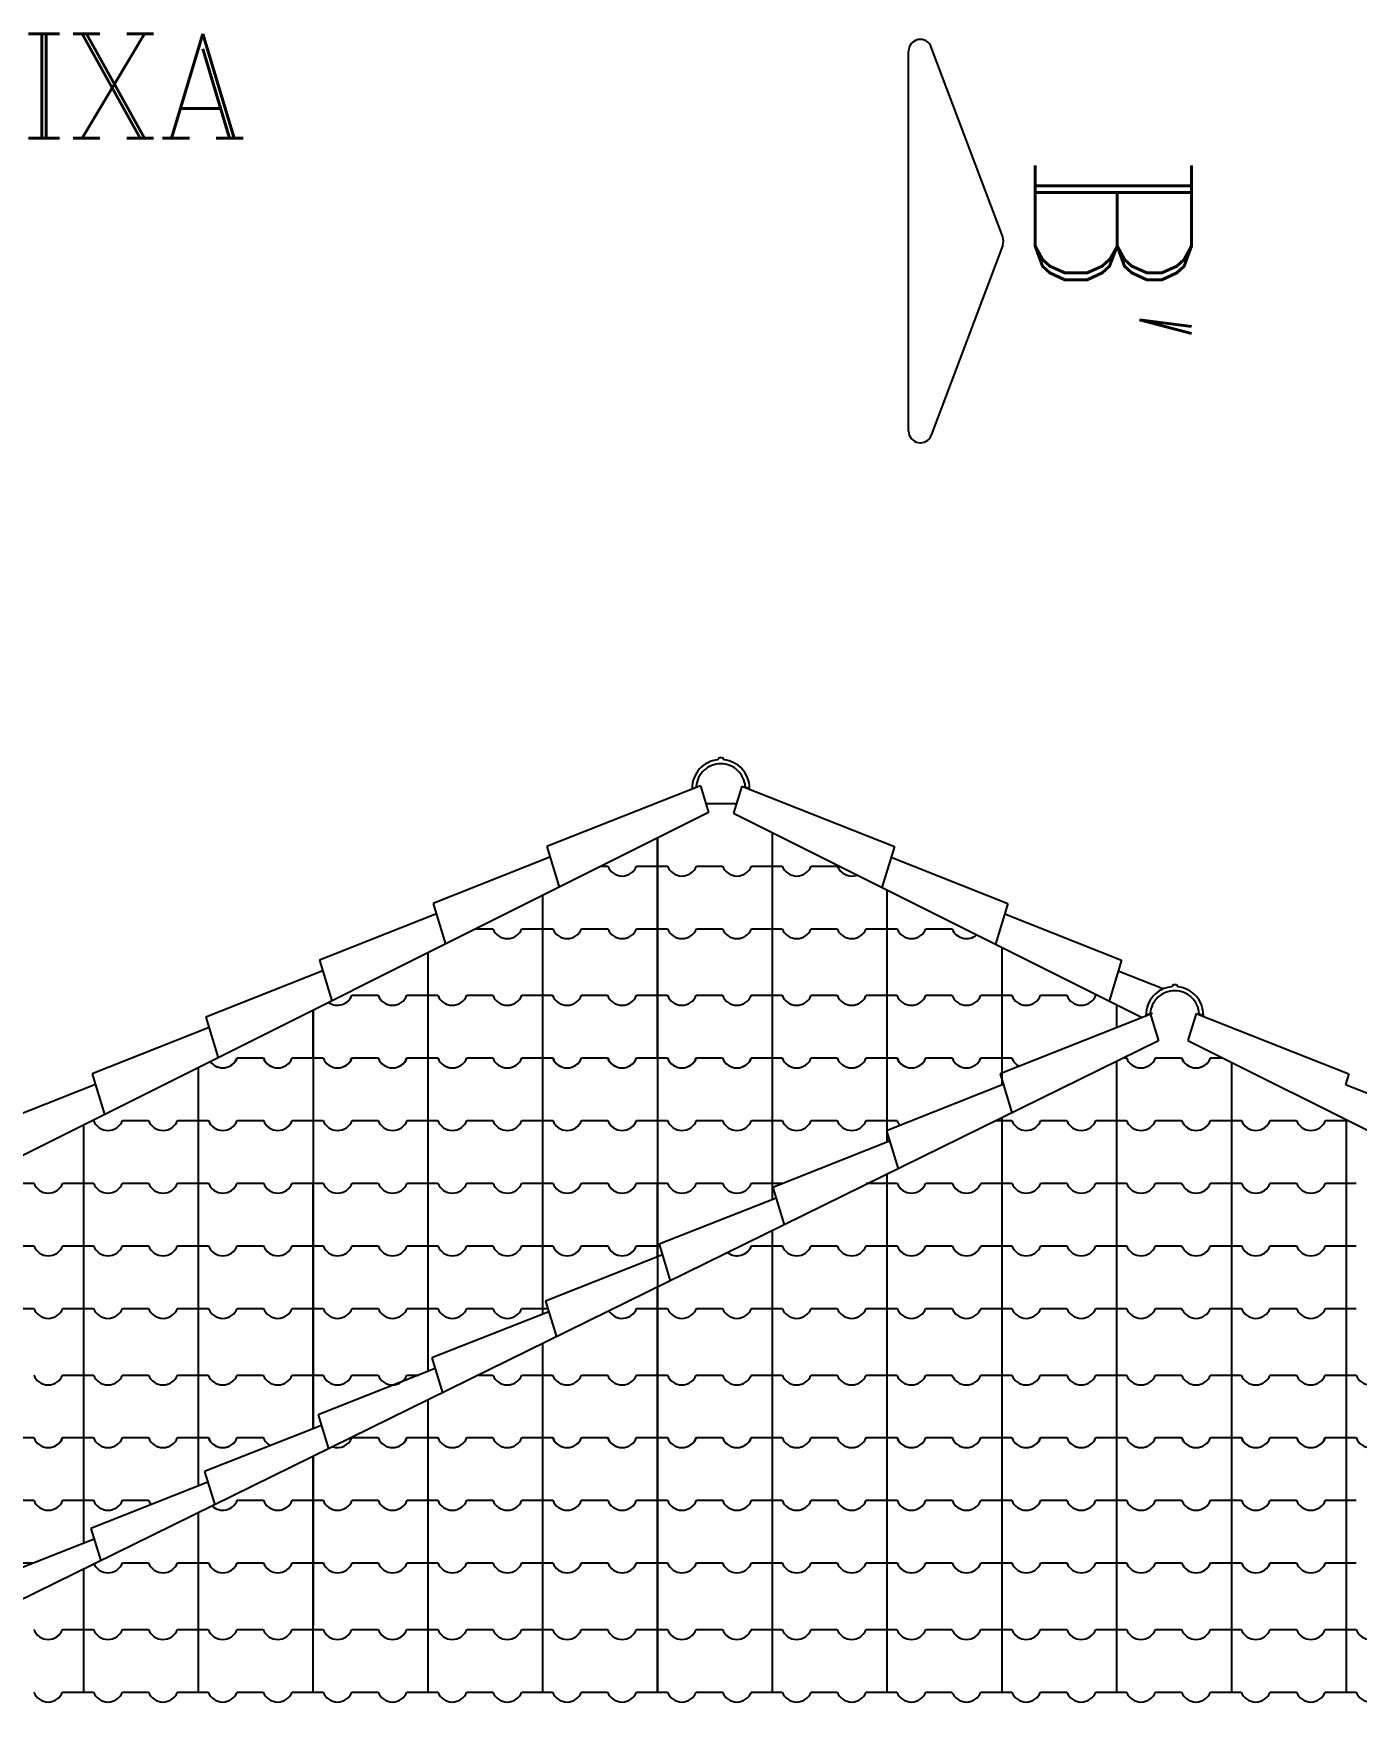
# Model space of a CAD drawing. Extents: x 121.8 to 221.5, y 86.6 to 106.4.
# Drawn here: x 174.089 to 176.624, y 91.129 to 94.37 of the extents above; entities that cross this region are included whole.
import ezdxf

# ---------------------------------------------------------------- set-up
doc = ezdxf.new("R2010")
doc.units = 0
doc.header["$LTSCALE"] = 15
doc.linetypes.add('DASHED2', pattern=[0.375, 0.25, -0.125])
for name, color, linetype in [('CORTE', 244, 'CONTINUOUS'), ('JANELA', 5, 'CONTINUOUS'), ('TEXTO', 1, 'CONTINUOUS'), ('VISTAP', 244, 'CONTINUOUS')]:
    doc.layers.add(name, color=color, linetype=linetype)
doc.styles.add('ROMANC', font='ROMANC.SHX')

msp = doc.modelspace()

# ---------------------------------------------------------------- linework, layer by layer
at = {"layer": 'CORTE', "color": 244, "linetype": 'CONTINUOUS'}
for p, q in [((175.3774, 92.8956), (175.4359, 92.8956)), ((175.2844, 92.8294), (175.2844, 92.408)), ((175.2844, 92.8294), (175.2844, 92.5356)), ((175.5044, 92.8399), (175.5044, 92.408)), ((175.1769, 92.7756), (175.1892, 92.7756)), ((175.2446, 92.7756), (175.2844, 92.7756)), ((175.2844, 92.7756), (175.3037, 92.7756)), ((175.3591, 92.7756), (175.4092, 92.7756)), ((175.4646, 92.7756), (175.5044, 92.7756)), ((175.5044, 92.7756), (175.5237, 92.7756)), ((175.5791, 92.7756), (175.6292, 92.7756)), ((175.7244, 92.7299), (175.7244, 92.408)), ((175.0644, 92.7194), (175.0644, 92.408)), ((174.9369, 92.6556), (174.9692, 92.6556)), ((175.0246, 92.6556), (175.0644, 92.6556)), ((175.0644, 92.6556), (175.0837, 92.6556)), ((175.1391, 92.6556), (175.1892, 92.6556)), ((175.2446, 92.6556), (175.2844, 92.6556)), ((175.2844, 92.6556), (175.3037, 92.6556)), ((175.3591, 92.6556), (175.4092, 92.6556)), ((175.4646, 92.6556), (175.5044, 92.6556)), ((175.5044, 92.6556), (175.5237, 92.6556)), ((175.5791, 92.6556), (175.6292, 92.6556)), ((175.6846, 92.6556), (175.7244, 92.6556)), ((175.7244, 92.6556), (175.7437, 92.6556)), ((175.7991, 92.6556), (175.8492, 92.6556)), ((174.8444, 92.6094), (174.8444, 92.408)), ((175.9444, 92.6199), (175.9444, 92.408)), ((174.6244, 92.4994), (174.6244, 92.408)), ((174.6989, 92.528), (174.749, 92.528)), ((174.8044, 92.528), (174.8442, 92.528)), ((174.8442, 92.528), (174.8635, 92.528)), ((174.9189, 92.528), (174.969, 92.528)), ((175.0244, 92.528), (175.0642, 92.528)), ((175.0642, 92.528), (175.0835, 92.528)), ((175.1389, 92.528), (175.189, 92.528)), ((175.2444, 92.528), (175.2842, 92.528)), ((175.2842, 92.528), (175.3035, 92.528)), ((175.3589, 92.528), (175.409, 92.528)), ((175.4644, 92.528), (175.5042, 92.528)), ((175.5042, 92.528), (175.5235, 92.528)), ((175.5789, 92.528), (175.629, 92.528)), ((175.6844, 92.528), (175.7242, 92.528)), ((175.7242, 92.528), (175.7435, 92.528)), ((175.7989, 92.528), (175.849, 92.528)), ((175.9044, 92.528), (175.9442, 92.528)), ((175.9442, 92.528), (175.9635, 92.528)), ((176.0189, 92.528), (176.069, 92.528)), ((176.1644, 92.5099), (176.1644, 92.4658)), ((174.4789, 92.408), (174.529, 92.408)), ((174.4791, 92.408), (174.5292, 92.408)), ((174.5844, 92.408), (174.6244, 92.408)), ((174.5846, 92.408), (174.6244, 92.408)), ((174.6242, 92.408), (174.6435, 92.408)), ((174.6244, 92.408), (174.6244, 91.6974)), ((174.6244, 92.408), (174.6437, 92.408)), ((174.6989, 92.408), (174.749, 92.408)), ((174.6991, 92.408), (174.7492, 92.408)), ((174.8044, 92.408), (174.8442, 92.408)), ((174.8046, 92.408), (174.8444, 92.408)), ((174.8442, 92.408), (174.8635, 92.408)), ((174.8444, 92.408), (174.8444, 91.8072)), ((174.8444, 92.408), (174.8637, 92.408)), ((174.9189, 92.408), (174.969, 92.408)), ((174.9191, 92.408), (174.9692, 92.408)), ((175.0244, 92.408), (175.0642, 92.408)), ((175.0246, 92.408), (175.0644, 92.408)), ((175.0642, 92.408), (175.0835, 92.408)), ((175.0644, 92.408), (175.0644, 91.917)), ((175.0644, 92.408), (175.0837, 92.408)), ((175.1389, 92.408), (175.189, 92.408)), ((175.1391, 92.408), (175.1892, 92.408)), ((175.2444, 92.408), (175.2844, 92.408)), ((175.2446, 92.408), (175.2844, 92.408)), ((175.2842, 92.408), (175.3035, 92.408)), ((175.2844, 92.408), (175.2844, 92.0267)), ((175.2844, 92.408), (175.3037, 92.408)), ((175.3589, 92.408), (175.409, 92.408)), ((175.3591, 92.408), (175.4092, 92.408)), ((175.4644, 92.408), (175.5042, 92.408)), ((175.4646, 92.408), (175.5044, 92.408)), ((175.5042, 92.408), (175.5235, 92.408)), ((175.5044, 92.408), (175.5044, 92.1365)), ((175.5044, 92.408), (175.5237, 92.408)), ((175.5789, 92.408), (175.629, 92.408)), ((175.5791, 92.408), (175.6292, 92.408)), ((175.6844, 92.408), (175.7242, 92.408)), ((175.6846, 92.408), (175.7244, 92.408)), ((175.7242, 92.408), (175.7435, 92.408)), ((175.7244, 92.408), (175.7244, 92.2463)), ((175.7244, 92.408), (175.7437, 92.408)), ((175.7989, 92.408), (175.849, 92.408)), ((175.7991, 92.408), (175.8492, 92.408)), ((175.9044, 92.408), (175.9442, 92.408)), ((175.9046, 92.408), (175.9444, 92.408)), ((175.9442, 92.408), (175.9635, 92.408)), ((175.9444, 92.408), (175.9444, 92.356)), ((175.9444, 92.408), (175.9637, 92.408)), ((176.2389, 92.408), (176.289, 92.408)), ((174.4044, 92.3894), (174.4044, 91.6804)), ((174.1844, 92.2794), (174.1844, 91.6804)), ((174.2017, 92.288), (174.2037, 92.288)), ((174.2591, 92.288), (174.3092, 92.288)), ((174.3646, 92.288), (174.4044, 92.288)), ((174.4044, 92.288), (174.4237, 92.288)), ((174.4791, 92.288), (174.5292, 92.288)), ((174.5846, 92.288), (174.6244, 92.288)), ((174.6244, 92.288), (174.6437, 92.288)), ((174.6991, 92.288), (174.7492, 92.288)), ((174.8046, 92.288), (174.8444, 92.288)), ((174.8444, 92.288), (174.8637, 92.288)), ((174.9191, 92.288), (174.9692, 92.288)), ((175.0246, 92.288), (175.0644, 92.288)), ((175.0644, 92.288), (175.0837, 92.288)), ((175.1391, 92.288), (175.1892, 92.288)), ((175.2446, 92.288), (175.2844, 92.288)), ((175.2844, 92.288), (175.3037, 92.288)), ((175.3591, 92.288), (175.4092, 92.288)), ((175.4646, 92.288), (175.5044, 92.288)), ((175.5044, 92.288), (175.5237, 92.288)), ((175.5791, 92.288), (175.6292, 92.288)), ((175.6846, 92.288), (175.7244, 92.288)), ((175.7244, 92.288), (175.7437, 92.288)), ((174.0391, 92.168), (174.0892, 92.168)), ((174.0391, 92.168), (174.0892, 92.168)), ((174.1446, 92.168), (174.1844, 92.168)), ((174.1446, 92.168), (174.1844, 92.168)), ((174.1844, 92.168), (174.2037, 92.168)), ((174.1844, 92.168), (174.2037, 92.168)), ((174.2591, 92.168), (174.3092, 92.168)), ((174.2591, 92.168), (174.3092, 92.168)), ((174.3646, 92.168), (174.4044, 92.168)), ((174.3646, 92.168), (174.4044, 92.168)), ((174.4044, 92.168), (174.4237, 92.168)), ((174.4044, 92.168), (174.4237, 92.168)), ((174.4791, 92.168), (174.5292, 92.168)), ((174.4791, 92.168), (174.5292, 92.168)), ((174.5846, 92.168), (174.6244, 92.168)), ((174.5846, 92.168), (174.6244, 92.168)), ((174.6244, 92.168), (174.6244, 91.808)), ((174.6244, 92.168), (174.6437, 92.168)), ((174.6244, 92.168), (174.6437, 92.168)), ((174.6991, 92.168), (174.7492, 92.168)), ((174.6991, 92.168), (174.7492, 92.168)), ((174.8046, 92.168), (174.8444, 92.168)), ((174.8046, 92.168), (174.8444, 92.168)), ((174.8444, 92.168), (174.8637, 92.168)), ((174.8444, 92.168), (174.8637, 92.168)), ((174.9191, 92.168), (174.9692, 92.168)), ((174.9191, 92.168), (174.9692, 92.168)), ((175.0246, 92.168), (175.0644, 92.168)), ((175.0246, 92.168), (175.0644, 92.168)), ((175.0644, 92.168), (175.0837, 92.168)), ((175.0644, 92.168), (175.0837, 92.168)), ((175.1391, 92.168), (175.1892, 92.168)), ((175.1391, 92.168), (175.1892, 92.168)), ((175.2446, 92.168), (175.2844, 92.168)), ((175.2446, 92.168), (175.2844, 92.168)), ((175.2844, 92.168), (175.2844, 91.808)), ((175.2844, 92.168), (175.3037, 92.168)), ((175.2844, 92.168), (175.3037, 92.168)), ((175.3591, 92.168), (175.4092, 92.168)), ((175.3591, 92.168), (175.4092, 92.168)), ((175.4646, 92.168), (175.5044, 92.168)), ((175.4646, 92.168), (175.5044, 92.168)), ((175.5044, 92.168), (175.5237, 92.168)), ((175.5044, 92.168), (175.5237, 92.168)), ((174.0391, 92.048), (174.0892, 92.048)), ((174.1446, 92.048), (174.1844, 92.048)), ((174.1844, 92.048), (174.2037, 92.048)), ((174.2591, 92.048), (174.3092, 92.048)), ((174.3646, 92.048), (174.4044, 92.048)), ((174.4044, 92.048), (174.4237, 92.048)), ((174.4791, 92.048), (174.5292, 92.048)), ((174.5846, 92.048), (174.6244, 92.048)), ((174.6244, 92.048), (174.6437, 92.048)), ((174.6991, 92.048), (174.7492, 92.048)), ((174.8046, 92.048), (174.8444, 92.048)), ((174.8444, 92.048), (174.8637, 92.048)), ((174.9191, 92.048), (174.9692, 92.048)), ((175.0246, 92.048), (175.0644, 92.048)), ((175.0644, 92.048), (175.0837, 92.048)), ((175.1391, 92.048), (175.1892, 92.048)), ((175.2446, 92.048), (175.2844, 92.048)), ((175.2844, 92.048), (175.2886, 92.048)), ((174.0391, 91.928), (174.0892, 91.928)), ((174.1446, 91.928), (174.1844, 91.928)), ((174.1844, 91.928), (174.2037, 91.928)), ((174.2591, 91.928), (174.3092, 91.928)), ((174.3646, 91.928), (174.4044, 91.928)), ((174.4044, 91.928), (174.4237, 91.928)), ((174.4791, 91.928), (174.5292, 91.928)), ((174.5846, 91.928), (174.6244, 91.928)), ((174.6244, 91.928), (174.6437, 91.928)), ((174.6991, 91.928), (174.7492, 91.928)), ((174.8046, 91.928), (174.8444, 91.928)), ((174.8444, 91.928), (174.8637, 91.928)), ((174.9191, 91.928), (174.9692, 91.928)), ((175.0246, 91.928), (175.0644, 91.928)), ((175.0644, 91.928), (175.0742, 91.928)), ((174.1444, 91.8004), (174.1842, 91.8004)), ((174.1842, 91.8004), (174.2035, 91.8004)), ((174.2589, 91.8004), (174.309, 91.8004)), ((174.3644, 91.8004), (174.4042, 91.8004)), ((174.4042, 91.8004), (174.4235, 91.8004)), ((174.4789, 91.8004), (174.529, 91.8004)), ((174.5844, 91.8004), (174.6242, 91.8004)), ((174.6242, 91.8004), (174.6435, 91.8004)), ((174.6989, 91.8004), (174.749, 91.8004)), ((174.8044, 91.8004), (174.8273, 91.8004)), ((174.0391, 91.6804), (174.0892, 91.6804)), ((174.1444, 91.6804), (174.1842, 91.6804)), ((174.1446, 91.6804), (174.1844, 91.6804)), ((174.1842, 91.6804), (174.2035, 91.6804)), ((174.1844, 91.6804), (174.2037, 91.6804)), ((174.1844, 91.6804), (174.1844, 91.4779)), ((174.2589, 91.6804), (174.309, 91.6804)), ((174.2591, 91.6804), (174.3092, 91.6804)), ((174.3644, 91.6804), (174.4042, 91.6804)), ((174.3646, 91.6804), (174.4044, 91.6804)), ((174.4042, 91.6804), (174.4235, 91.6804)), ((174.4044, 91.6804), (174.4237, 91.6804)), ((174.4044, 91.6804), (174.4044, 91.5876)), ((174.4789, 91.6804), (174.529, 91.6804)), ((174.4791, 91.6804), (174.5292, 91.6804)), ((174.0391, 91.5604), (174.0892, 91.5604)), ((174.1446, 91.5604), (174.1844, 91.5604)), ((174.1844, 91.5604), (174.2037, 91.5604)), ((174.2591, 91.5604), (174.3092, 91.5604)), ((174.0391, 91.4404), (174.0892, 91.4404))]:
    msp.add_line(p, q, dxfattribs=at)
at = {"layer": 'CORTE', "color": 1, "linetype": 'CONTINUOUS'}
for p, q in [((176.1642, 92.408), (176.1644, 92.408)), ((176.1644, 92.4016), (176.1644, 91.6804)), ((176.1775, 92.408), (176.1837, 92.408)), ((176.1775, 92.408), (176.1835, 92.408)), ((176.2391, 92.408), (176.2892, 92.408)), ((176.3444, 92.408), (176.3681, 92.408)), ((176.3446, 92.408), (176.3681, 92.408)), ((176.3844, 92.3999), (176.3844, 91.6804)), ((175.9333, 92.288), (175.9444, 92.288)), ((175.9444, 92.2935), (175.9444, 91.6804)), ((175.9444, 92.288), (175.9637, 92.288)), ((176.0191, 92.288), (176.0692, 92.288)), ((176.1246, 92.288), (176.1644, 92.288)), ((176.1644, 92.288), (176.1837, 92.288)), ((176.2391, 92.288), (176.2892, 92.288)), ((176.3446, 92.288), (176.3844, 92.288)), ((176.3844, 92.288), (176.4037, 92.288)), ((176.4591, 92.288), (176.5092, 92.288)), ((176.5646, 92.288), (176.6044, 92.288)), ((176.6044, 92.2899), (176.6044, 91.6804)), ((176.6044, 92.288), (176.6081, 92.288)), ((175.7244, 92.1853), (175.7244, 91.6804)), ((175.6846, 92.168), (175.7244, 92.168)), ((175.6846, 92.168), (175.7244, 92.168)), ((175.7244, 92.168), (175.7437, 92.168)), ((175.7244, 92.168), (175.7437, 92.168)), ((175.7991, 92.168), (175.8492, 92.168)), ((175.7991, 92.168), (175.8492, 92.168)), ((175.9046, 92.168), (175.9444, 92.168)), ((175.9046, 92.168), (175.9444, 92.168)), ((175.9444, 92.168), (175.9637, 92.168)), ((175.9444, 92.168), (175.9637, 92.168)), ((176.0191, 92.168), (176.0692, 92.168)), ((176.0191, 92.168), (176.0692, 92.168)), ((176.1246, 92.168), (176.1644, 92.168)), ((176.1246, 92.168), (176.1644, 92.168)), ((176.1644, 92.168), (176.1837, 92.168)), ((176.1644, 92.168), (176.1837, 92.168)), ((176.2391, 92.168), (176.2892, 92.168)), ((176.2391, 92.168), (176.2892, 92.168)), ((176.3446, 92.168), (176.3844, 92.168)), ((176.3446, 92.168), (176.3844, 92.168)), ((176.3844, 92.168), (176.4037, 92.168)), ((176.3844, 92.168), (176.4037, 92.168)), ((176.4591, 92.168), (176.5092, 92.168)), ((176.4591, 92.168), (176.5092, 92.168)), ((176.5646, 92.168), (176.6044, 92.168)), ((176.5646, 92.168), (176.6044, 92.168)), ((176.6044, 92.168), (176.6237, 92.168)), ((176.6044, 92.168), (176.6237, 92.168)), ((175.5044, 92.0772), (175.5044, 91.6804)), ((175.4646, 92.048), (175.5044, 92.048)), ((175.5044, 92.048), (175.5237, 92.048)), ((175.5791, 92.048), (175.6292, 92.048)), ((175.6846, 92.048), (175.7244, 92.048)), ((175.7244, 92.048), (175.7437, 92.048)), ((175.7991, 92.048), (175.8492, 92.048)), ((175.9046, 92.048), (175.9444, 92.048)), ((175.9444, 92.048), (175.9637, 92.048)), ((176.0191, 92.048), (176.0692, 92.048)), ((176.1246, 92.048), (176.1644, 92.048)), ((176.1644, 92.048), (176.1837, 92.048)), ((176.2391, 92.048), (176.2892, 92.048)), ((176.3446, 92.048), (176.3844, 92.048)), ((176.3844, 92.048), (176.4037, 92.048)), ((176.4591, 92.048), (176.5092, 92.048)), ((176.5646, 92.048), (176.6044, 92.048)), ((176.6044, 92.048), (176.6237, 92.048)), ((175.2844, 91.969), (175.2844, 91.6804)), ((175.2446, 91.928), (175.2844, 91.928)), ((175.2844, 91.928), (175.3037, 91.928)), ((175.3591, 91.928), (175.4092, 91.928)), ((175.4646, 91.928), (175.5044, 91.928)), ((175.5044, 91.928), (175.5237, 91.928)), ((175.5791, 91.928), (175.6292, 91.928)), ((175.6846, 91.928), (175.7244, 91.928)), ((175.7244, 91.928), (175.7437, 91.928)), ((175.7991, 91.928), (175.8492, 91.928)), ((175.9046, 91.928), (175.9444, 91.928)), ((175.9444, 91.928), (175.9637, 91.928)), ((176.0191, 91.928), (176.0692, 91.928)), ((176.1246, 91.928), (176.1644, 91.928)), ((176.1644, 91.928), (176.1837, 91.928)), ((176.2391, 91.928), (176.2892, 91.928)), ((176.3446, 91.928), (176.3844, 91.928)), ((176.3844, 91.928), (176.4037, 91.928)), ((176.4591, 91.928), (176.5092, 91.928)), ((176.5646, 91.928), (176.6044, 91.928)), ((176.6044, 91.928), (176.6237, 91.928)), ((175.0644, 91.8609), (175.0644, 91.6804)), ((174.9414, 91.8004), (174.969, 91.8004)), ((175.0244, 91.8004), (175.0642, 91.8004)), ((175.0642, 91.8004), (175.0835, 91.8004)), ((175.1389, 91.8004), (175.189, 91.8004)), ((175.2444, 91.8004), (175.2842, 91.8004)), ((175.2842, 91.8004), (175.3035, 91.8004)), ((175.3589, 91.8004), (175.409, 91.8004)), ((175.4644, 91.8004), (175.5042, 91.8004)), ((175.5042, 91.8004), (175.5235, 91.8004)), ((175.5789, 91.8004), (175.629, 91.8004)), ((175.6844, 91.8004), (175.7242, 91.8004)), ((175.7242, 91.8004), (175.7435, 91.8004)), ((175.7989, 91.8004), (175.849, 91.8004)), ((175.9044, 91.8004), (175.9442, 91.8004)), ((175.9442, 91.8004), (175.9635, 91.8004)), ((176.0189, 91.8004), (176.069, 91.8004)), ((176.1244, 91.8004), (176.1642, 91.8004)), ((176.1642, 91.8004), (176.1835, 91.8004)), ((176.2389, 91.8004), (176.289, 91.8004)), ((176.3444, 91.8004), (176.3842, 91.8004)), ((176.3842, 91.8004), (176.4035, 91.8004)), ((176.4589, 91.8004), (176.509, 91.8004)), ((176.5644, 91.8004), (176.6042, 91.8004)), ((176.6042, 91.8004), (176.6235, 91.8004)), ((174.8444, 91.7527), (174.8444, 91.6804)), ((174.6989, 91.6804), (174.749, 91.6804)), ((174.6991, 91.6804), (174.7492, 91.6804)), ((174.8044, 91.6804), (174.8442, 91.6804)), ((174.8046, 91.6804), (174.8444, 91.6804)), ((174.8442, 91.6804), (174.8635, 91.6804)), ((174.8444, 91.6804), (174.8444, 91.1928)), ((174.8444, 91.6804), (174.8637, 91.6804)), ((174.9189, 91.6804), (174.969, 91.6804)), ((174.9191, 91.6804), (174.9692, 91.6804)), ((175.0244, 91.6804), (175.0642, 91.6804)), ((175.0246, 91.6804), (175.0644, 91.6804)), ((175.0642, 91.6804), (175.0835, 91.6804)), ((175.0644, 91.6804), (175.0644, 91.1928)), ((175.0644, 91.6804), (175.0837, 91.6804)), ((175.1389, 91.6804), (175.189, 91.6804)), ((175.1391, 91.6804), (175.1892, 91.6804)), ((175.2444, 91.6804), (175.2844, 91.6804)), ((175.2446, 91.6804), (175.2844, 91.6804)), ((175.2842, 91.6804), (175.3035, 91.6804)), ((175.2844, 91.6804), (175.3037, 91.6804)), ((175.2844, 91.6804), (175.2844, 91.1928)), ((175.2844, 91.6804), (175.2844, 91.3204)), ((175.3589, 91.6804), (175.409, 91.6804)), ((175.3591, 91.6804), (175.4092, 91.6804)), ((175.4644, 91.6804), (175.5042, 91.6804)), ((175.4646, 91.6804), (175.5044, 91.6804)), ((175.5042, 91.6804), (175.5235, 91.6804)), ((175.5044, 91.6804), (175.5237, 91.6804)), ((175.5044, 91.6804), (175.5044, 91.1928)), ((175.5789, 91.6804), (175.629, 91.6804)), ((175.5791, 91.6804), (175.6292, 91.6804)), ((175.6844, 91.6804), (175.7242, 91.6804)), ((175.6846, 91.6804), (175.7244, 91.6804)), ((175.7242, 91.6804), (175.7435, 91.6804)), ((175.7244, 91.6804), (175.7437, 91.6804)), ((175.7244, 91.6804), (175.7244, 91.1928)), ((175.7989, 91.6804), (175.849, 91.6804)), ((175.7991, 91.6804), (175.8492, 91.6804)), ((175.9044, 91.6804), (175.9442, 91.6804)), ((175.9046, 91.6804), (175.9444, 91.6804)), ((175.9442, 91.6804), (175.9635, 91.6804)), ((175.9444, 91.6804), (175.9637, 91.6804)), ((175.9444, 91.6804), (175.9444, 91.1928)), ((176.0189, 91.6804), (176.069, 91.6804)), ((176.0191, 91.6804), (176.0692, 91.6804)), ((176.1244, 91.6804), (176.1642, 91.6804)), ((176.1246, 91.6804), (176.1644, 91.6804)), ((176.1642, 91.6804), (176.1835, 91.6804)), ((176.1644, 91.6804), (176.1837, 91.6804)), ((176.1644, 91.6804), (176.1644, 91.1928)), ((176.2389, 91.6804), (176.289, 91.6804)), ((176.2391, 91.6804), (176.2892, 91.6804)), ((176.3444, 91.6804), (176.3842, 91.6804)), ((176.3446, 91.6804), (176.3844, 91.6804)), ((176.3842, 91.6804), (176.4035, 91.6804)), ((176.3844, 91.6804), (176.4037, 91.6804)), ((176.3844, 91.6804), (176.3844, 91.1928)), ((176.4589, 91.6804), (176.509, 91.6804)), ((176.4591, 91.6804), (176.5092, 91.6804)), ((176.5644, 91.6804), (176.6042, 91.6804)), ((176.5646, 91.6804), (176.6044, 91.6804)), ((176.6042, 91.6804), (176.6235, 91.6804)), ((176.6044, 91.6804), (176.6237, 91.6804)), ((176.6044, 91.6804), (176.6044, 91.1928)), ((174.6244, 91.6446), (174.6244, 91.3204)), ((174.4791, 91.5604), (174.5292, 91.5604)), ((174.5846, 91.5604), (174.6244, 91.5604)), ((174.6244, 91.5604), (174.6437, 91.5604)), ((174.6991, 91.5604), (174.7492, 91.5604)), ((174.8046, 91.5604), (174.8444, 91.5604)), ((174.8444, 91.5604), (174.8637, 91.5604)), ((174.9191, 91.5604), (174.9692, 91.5604)), ((175.0246, 91.5604), (175.0644, 91.5604)), ((175.0644, 91.5604), (175.0837, 91.5604)), ((175.1391, 91.5604), (175.1892, 91.5604)), ((175.2446, 91.5604), (175.2844, 91.5604)), ((175.2844, 91.5604), (175.3037, 91.5604)), ((175.3591, 91.5604), (175.4092, 91.5604)), ((175.4646, 91.5604), (175.5044, 91.5604)), ((175.5044, 91.5604), (175.5237, 91.5604)), ((175.5791, 91.5604), (175.6292, 91.5604)), ((175.6846, 91.5604), (175.7244, 91.5604)), ((175.7244, 91.5604), (175.7437, 91.5604)), ((175.7991, 91.5604), (175.8492, 91.5604)), ((175.9046, 91.5604), (175.9444, 91.5604)), ((175.9444, 91.5604), (175.9637, 91.5604)), ((176.0191, 91.5604), (176.0692, 91.5604)), ((176.1246, 91.5604), (176.1644, 91.5604)), ((176.1644, 91.5604), (176.1837, 91.5604)), ((176.2391, 91.5604), (176.2892, 91.5604)), ((176.3446, 91.5604), (176.3844, 91.5604)), ((176.3844, 91.5604), (176.4037, 91.5604)), ((176.4591, 91.5604), (176.5092, 91.5604)), ((176.5646, 91.5604), (176.6044, 91.5604)), ((176.6044, 91.5604), (176.6237, 91.5604)), ((174.4044, 91.5365), (174.4044, 91.1928)), ((174.1844, 91.4283), (174.1844, 91.1928)), ((174.2591, 91.4404), (174.3092, 91.4404)), ((174.3646, 91.4404), (174.4044, 91.4404)), ((174.4044, 91.4404), (174.4237, 91.4404)), ((174.4791, 91.4404), (174.5292, 91.4404)), ((174.5846, 91.4404), (174.6244, 91.4404)), ((174.6244, 91.4404), (174.6437, 91.4404)), ((174.6991, 91.4404), (174.7492, 91.4404)), ((174.8046, 91.4404), (174.8444, 91.4404)), ((174.8444, 91.4404), (174.8637, 91.4404)), ((174.9191, 91.4404), (174.9692, 91.4404)), ((175.0246, 91.4404), (175.0644, 91.4404)), ((175.0644, 91.4404), (175.0837, 91.4404)), ((175.1391, 91.4404), (175.1892, 91.4404)), ((175.2446, 91.4404), (175.2844, 91.4404)), ((175.2844, 91.4404), (175.3037, 91.4404)), ((175.3591, 91.4404), (175.4092, 91.4404)), ((175.4646, 91.4404), (175.5044, 91.4404)), ((175.5044, 91.4404), (175.5237, 91.4404)), ((175.5791, 91.4404), (175.6292, 91.4404)), ((175.6846, 91.4404), (175.7244, 91.4404)), ((175.7244, 91.4404), (175.7437, 91.4404)), ((175.7991, 91.4404), (175.8492, 91.4404)), ((175.9046, 91.4404), (175.9444, 91.4404)), ((175.9444, 91.4404), (175.9637, 91.4404)), ((176.0191, 91.4404), (176.0692, 91.4404)), ((176.1246, 91.4404), (176.1644, 91.4404)), ((176.1644, 91.4404), (176.1837, 91.4404)), ((176.2391, 91.4404), (176.2892, 91.4404)), ((176.3446, 91.4404), (176.3844, 91.4404)), ((176.3844, 91.4404), (176.4037, 91.4404)), ((176.4591, 91.4404), (176.5092, 91.4404)), ((176.5646, 91.4404), (176.6044, 91.4404)), ((176.6044, 91.4404), (176.6237, 91.4404)), ((174.1444, 91.3128), (174.1842, 91.3128)), ((174.1842, 91.3128), (174.2035, 91.3128)), ((174.2589, 91.3128), (174.309, 91.3128)), ((174.3644, 91.3128), (174.4042, 91.3128)), ((174.4042, 91.3128), (174.4235, 91.3128)), ((174.4789, 91.3128), (174.529, 91.3128)), ((174.5844, 91.3128), (174.6242, 91.3128)), ((174.6242, 91.3128), (174.6435, 91.3128)), ((174.6989, 91.3128), (174.749, 91.3128)), ((174.8044, 91.3128), (174.8442, 91.3128)), ((174.8442, 91.3128), (174.8635, 91.3128)), ((174.9189, 91.3128), (174.969, 91.3128)), ((175.0244, 91.3128), (175.0642, 91.3128)), ((175.0642, 91.3128), (175.0835, 91.3128)), ((175.1389, 91.3128), (175.189, 91.3128)), ((175.2444, 91.3128), (175.2842, 91.3128)), ((175.2842, 91.3128), (175.3035, 91.3128)), ((175.3589, 91.3128), (175.409, 91.3128)), ((175.4644, 91.3128), (175.5042, 91.3128)), ((175.5042, 91.3128), (175.5235, 91.3128)), ((175.5789, 91.3128), (175.629, 91.3128)), ((175.6844, 91.3128), (175.7242, 91.3128)), ((175.7242, 91.3128), (175.7435, 91.3128)), ((175.7989, 91.3128), (175.849, 91.3128)), ((175.9044, 91.3128), (175.9442, 91.3128)), ((175.9442, 91.3128), (175.9635, 91.3128)), ((176.0189, 91.3128), (176.069, 91.3128)), ((176.1244, 91.3128), (176.1642, 91.3128)), ((176.1642, 91.3128), (176.1835, 91.3128)), ((176.2389, 91.3128), (176.289, 91.3128)), ((176.3444, 91.3128), (176.3842, 91.3128)), ((176.3842, 91.3128), (176.4035, 91.3128)), ((176.4589, 91.3128), (176.509, 91.3128)), ((176.5644, 91.3128), (176.6042, 91.3128)), ((176.6042, 91.3128), (176.6235, 91.3128)), ((174.1444, 91.1928), (174.1842, 91.1928)), ((174.1842, 91.1928), (174.2035, 91.1928)), ((174.2589, 91.1928), (174.309, 91.1928)), ((174.3644, 91.1928), (174.4042, 91.1928)), ((174.4042, 91.1928), (174.4235, 91.1928)), ((174.4789, 91.1928), (174.529, 91.1928)), ((174.5844, 91.1928), (174.6244, 91.1928)), ((174.6242, 91.1928), (174.6435, 91.1928)), ((174.6989, 91.1928), (174.749, 91.1928)), ((174.8044, 91.1928), (174.8442, 91.1928)), ((174.8442, 91.1928), (174.8635, 91.1928)), ((174.9189, 91.1928), (174.969, 91.1928)), ((175.0244, 91.1928), (175.0642, 91.1928)), ((175.0642, 91.1928), (175.0835, 91.1928)), ((175.1389, 91.1928), (175.189, 91.1928)), ((175.2444, 91.1928), (175.2844, 91.1928)), ((175.2842, 91.1928), (175.3035, 91.1928)), ((175.3589, 91.1928), (175.409, 91.1928)), ((175.4644, 91.1928), (175.5042, 91.1928)), ((175.5042, 91.1928), (175.5235, 91.1928)), ((175.5789, 91.1928), (175.629, 91.1928)), ((175.6844, 91.1928), (175.7242, 91.1928)), ((175.7242, 91.1928), (175.7435, 91.1928)), ((175.7989, 91.1928), (175.849, 91.1928)), ((175.9044, 91.1928), (175.9442, 91.1928)), ((175.9442, 91.1928), (175.9635, 91.1928)), ((176.0189, 91.1928), (176.069, 91.1928)), ((176.1244, 91.1928), (176.1642, 91.1928)), ((176.1642, 91.1928), (176.1835, 91.1928)), ((176.2389, 91.1928), (176.289, 91.1928)), ((176.3444, 91.1928), (176.3842, 91.1928)), ((176.3842, 91.1928), (176.4035, 91.1928)), ((176.4589, 91.1928), (176.509, 91.1928)), ((176.5644, 91.1928), (176.6042, 91.1928)), ((176.6042, 91.1928), (176.6235, 91.1928))]:
    msp.add_line(p, q, dxfattribs=at)
at = {"layer": 'CORTE', "color": 244, "linetype": 'CONTINUOUS'}
for centre, start, end in [((175.2169, 92.7863), 201.0517, 338.9483), ((175.3314, 92.7863), 201.0517, 338.9483), ((175.4369, 92.7863), 201.0517, 338.9483), ((175.5514, 92.7863), 201.0517, 338.9483), ((175.6569, 92.7863), 201.0517, 290.275), ((174.9969, 92.6663), 201.0517, 338.9483), ((175.1114, 92.6663), 201.0517, 338.9483), ((175.2169, 92.6663), 201.0517, 338.9483), ((175.3314, 92.6663), 201.0517, 338.9483), ((175.4369, 92.6663), 201.0517, 338.9483), ((175.5514, 92.6663), 201.0517, 338.9483), ((175.6569, 92.6663), 201.0517, 338.9483), ((175.7714, 92.6663), 201.0517, 338.9483), ((175.8769, 92.6663), 201.0517, 310.9438), ((174.6712, 92.5387), 235.2667, 338.9483), ((174.7767, 92.5387), 201.0517, 338.9483), ((174.8912, 92.5387), 201.0517, 338.9483), ((174.9967, 92.5387), 201.0517, 338.9483), ((175.1112, 92.5387), 201.0517, 338.9483), ((175.2167, 92.5387), 201.0517, 338.9483), ((175.3312, 92.5387), 201.0517, 338.9483), ((175.4367, 92.5387), 201.0517, 338.9483), ((175.5512, 92.5387), 201.0517, 338.9483), ((175.6567, 92.5387), 201.0517, 338.9483), ((175.7712, 92.5387), 201.0517, 338.9483), ((175.8767, 92.5387), 201.0517, 338.9483), ((175.9912, 92.5387), 201.0517, 338.9483), ((176.0967, 92.5387), 201.0517, 338.9483), ((174.4512, 92.4187), 216.8621, 338.9483), ((174.4514, 92.4187), 216.6904, 338.9483), ((174.5567, 92.4187), 201.0517, 338.9483), ((174.5569, 92.4187), 201.0517, 338.9483), ((174.6712, 92.4187), 201.0517, 338.9483), ((174.6714, 92.4187), 201.0517, 338.9483), ((174.7767, 92.4187), 201.0517, 338.9483), ((174.7769, 92.4187), 201.0517, 338.9483), ((174.8912, 92.4187), 201.0517, 338.9483), ((174.8914, 92.4187), 201.0517, 338.9483), ((174.9967, 92.4187), 201.0517, 338.9483), ((174.9969, 92.4187), 201.0517, 338.9483), ((175.1112, 92.4187), 201.0517, 338.9483), ((175.1114, 92.4187), 201.0517, 338.9483), ((175.2167, 92.4187), 201.0517, 338.9483), ((175.2169, 92.4187), 201.0517, 338.9483), ((175.3312, 92.4187), 201.0517, 338.9483), ((175.3314, 92.4187), 201.0517, 338.9483), ((175.4367, 92.4187), 201.0517, 338.9483), ((175.4369, 92.4187), 201.0517, 338.9483), ((175.5512, 92.4187), 201.0517, 338.9483), ((175.5514, 92.4187), 201.0517, 338.9483), ((175.6567, 92.4187), 201.0517, 338.9483), ((175.6569, 92.4187), 201.0517, 338.9483), ((175.7712, 92.4187), 201.0517, 338.9483), ((175.7714, 92.4187), 201.0517, 338.9483), ((175.8767, 92.4187), 201.0517, 338.9483), ((175.8769, 92.4187), 201.0517, 338.9483), ((175.9912, 92.4187), 201.0517, 243.5748), ((175.9914, 92.4187), 201.0517, 243.3882), ((174.2314, 92.2987), 201.0517, 338.9483), ((174.3369, 92.2987), 201.0517, 338.9483), ((174.4514, 92.2987), 201.0517, 338.9483), ((174.5569, 92.2987), 201.0517, 338.9483), ((174.6714, 92.2987), 201.0517, 338.9483), ((174.7769, 92.2987), 201.0517, 338.9483), ((174.8914, 92.2987), 201.0517, 338.9483), ((174.9969, 92.2987), 201.0517, 338.9483), ((175.1114, 92.2987), 201.0517, 338.9483), ((175.2169, 92.2987), 201.0517, 338.9483), ((175.3314, 92.2987), 201.0517, 338.9483), ((175.4369, 92.2987), 201.0517, 338.9483), ((175.5514, 92.2987), 201.0517, 338.9483), ((175.6569, 92.2987), 201.0517, 338.9483), ((175.7714, 92.2987), 201.0517, 221.8137), ((174.1169, 92.1787), 201.0517, 338.9483), ((174.1169, 92.1787), 201.0517, 338.9483), ((174.2314, 92.1787), 201.0517, 338.9483), ((174.2314, 92.1787), 201.0517, 338.9483), ((174.3369, 92.1787), 201.0517, 338.9483), ((174.3369, 92.1787), 201.0517, 338.9483), ((174.4514, 92.1787), 201.0517, 338.9483), ((174.4514, 92.1787), 201.0517, 338.9483), ((174.5569, 92.1787), 201.0517, 338.9483), ((174.5569, 92.1787), 201.0517, 338.9483), ((174.6714, 92.1787), 201.0517, 338.9483), ((174.6714, 92.1787), 201.0517, 338.9483), ((174.7769, 92.1787), 201.0517, 338.9483), ((174.7769, 92.1787), 201.0517, 338.9483), ((174.8914, 92.1787), 201.0517, 338.9483), ((174.8914, 92.1787), 201.0517, 338.9483), ((174.9969, 92.1787), 201.0517, 338.9483), ((174.9969, 92.1787), 201.0517, 338.9483), ((175.1114, 92.1787), 201.0517, 338.9483), ((175.1114, 92.1787), 201.0517, 338.9483), ((175.2169, 92.1787), 201.0517, 338.9483), ((175.2169, 92.1787), 201.0517, 338.9483), ((175.3314, 92.1787), 201.0517, 338.9483), ((175.3314, 92.1787), 201.0517, 338.9483), ((175.4369, 92.1787), 201.0517, 338.9483), ((175.4369, 92.1787), 201.0517, 338.9483), ((175.5514, 92.1787), 201.0517, 203.018), ((174.1169, 92.0587), 201.0517, 338.9483), ((174.2314, 92.0587), 201.0517, 338.9483), ((174.3369, 92.0587), 201.0517, 338.9483), ((174.4514, 92.0587), 201.0517, 338.9483), ((174.5569, 92.0587), 201.0517, 338.9483), ((174.6714, 92.0587), 201.0517, 338.9483), ((174.7769, 92.0587), 201.0517, 338.9483), ((174.8914, 92.0587), 201.0517, 338.9483), ((174.9969, 92.0587), 201.0517, 338.9483), ((175.1114, 92.0587), 201.0517, 338.9483), ((175.2169, 92.0587), 201.0517, 338.9483), ((174.1169, 91.9387), 201.0517, 338.9483), ((174.2314, 91.9387), 201.0517, 338.9483), ((174.3369, 91.9387), 201.0517, 338.9483), ((174.4514, 91.9387), 201.0517, 338.9483), ((174.5569, 91.9387), 201.0517, 338.9483), ((174.6714, 91.9387), 201.0517, 338.9483), ((174.7769, 91.9387), 201.0517, 338.9483), ((174.8914, 91.9387), 201.0517, 338.9483), ((174.9969, 91.9387), 201.0517, 338.9483), ((174.1167, 91.8111), 201.0517, 338.9483), ((174.2312, 91.8111), 201.0517, 338.9483), ((174.3367, 91.8111), 201.0517, 338.9483), ((174.4512, 91.8111), 201.0517, 338.9483), ((174.5567, 91.8111), 201.0517, 338.9483), ((174.6712, 91.8111), 201.0517, 338.9483), ((174.7767, 91.8111), 201.0517, 338.9483), ((174.1167, 91.6911), 201.0517, 338.9483), ((174.1169, 91.6911), 201.0517, 338.9483), ((174.2312, 91.6911), 201.0517, 338.9483), ((174.2314, 91.6911), 201.0517, 338.9483), ((174.3367, 91.6911), 201.0517, 338.9483), ((174.3369, 91.6911), 201.0517, 338.9483), ((174.4512, 91.6911), 201.0517, 338.9483), ((174.4514, 91.6911), 201.0517, 338.9483), ((174.5567, 91.6911), 201.0517, 241.3549), ((174.1169, 91.5711), 201.0517, 338.9483), ((174.2314, 91.5711), 201.0517, 338.9483), ((174.3369, 91.5711), 201.0517, 220.0353)]:
    msp.add_arc(centre, 0.0297, start, end, dxfattribs=at)
at = {"layer": 'CORTE', "color": 1, "linetype": 'CONTINUOUS'}
for centre, start in [((176.2112, 92.4187), 201.0517), ((176.3167, 92.4187), 201.0517), ((176.3169, 92.4187), 201.0517), ((175.9914, 92.2987), 201.0517), ((176.0969, 92.2987), 201.0517), ((176.2114, 92.2987), 201.0517), ((176.3169, 92.2987), 201.0517), ((176.4314, 92.2987), 201.0517), ((176.5369, 92.2987), 201.0517), ((175.7714, 92.1787), 201.0517), ((175.7714, 92.1787), 201.0517), ((175.8769, 92.1787), 201.0517), ((175.8769, 92.1787), 201.0517), ((175.9914, 92.1787), 201.0517), ((175.9914, 92.1787), 201.0517), ((176.0969, 92.1787), 201.0517), ((176.0969, 92.1787), 201.0517), ((176.2114, 92.1787), 201.0517), ((176.2114, 92.1787), 201.0517), ((176.3169, 92.1787), 201.0517), ((176.3169, 92.1787), 201.0517), ((176.4314, 92.1787), 201.0517), ((176.4314, 92.1787), 201.0517), ((176.5369, 92.1787), 201.0517), ((176.5369, 92.1787), 201.0517), ((175.4369, 92.0587), 232.5659), ((175.5514, 92.0587), 201.0517), ((175.6569, 92.0587), 201.0517), ((175.7714, 92.0587), 201.0517), ((175.8769, 92.0587), 201.0517), ((175.9914, 92.0587), 201.0517), ((176.0969, 92.0587), 201.0517), ((176.2114, 92.0587), 201.0517), ((176.3169, 92.0587), 201.0517), ((176.4314, 92.0587), 201.0517), ((176.5369, 92.0587), 201.0517), ((175.2169, 91.9387), 211.0961), ((175.3314, 91.9387), 201.0517), ((175.4369, 91.9387), 201.0517), ((175.5514, 91.9387), 201.0517), ((175.6569, 91.9387), 201.0517), ((175.7714, 91.9387), 201.0517), ((175.8769, 91.9387), 201.0517), ((175.9914, 91.9387), 201.0517), ((176.0969, 91.9387), 201.0517), ((176.2114, 91.9387), 201.0517), ((176.3169, 91.9387), 201.0517), ((176.4314, 91.9387), 201.0517), ((176.5369, 91.9387), 201.0517), ((174.9967, 91.8111), 201.0517), ((175.1112, 91.8111), 201.0517), ((175.2167, 91.8111), 201.0517), ((175.3312, 91.8111), 201.0517), ((175.4367, 91.8111), 201.0517), ((175.5512, 91.8111), 201.0517), ((175.6567, 91.8111), 201.0517), ((175.7712, 91.8111), 201.0517), ((175.8767, 91.8111), 201.0517), ((175.9912, 91.8111), 201.0517), ((176.0967, 91.8111), 201.0517), ((176.2112, 91.8111), 201.0517), ((176.3167, 91.8111), 201.0517), ((176.4312, 91.8111), 201.0517), ((176.5367, 91.8111), 201.0517), ((176.6512, 91.8111), 201.0517), ((174.6712, 91.6911), 251.412), ((174.7767, 91.6911), 201.0517), ((174.7769, 91.6911), 201.0517), ((174.8912, 91.6911), 201.0517), ((174.8914, 91.6911), 201.0517), ((174.9967, 91.6911), 201.0517), ((174.9969, 91.6911), 201.0517), ((175.1112, 91.6911), 201.0517), ((175.1114, 91.6911), 201.0517), ((175.2167, 91.6911), 201.0517), ((175.2169, 91.6911), 201.0517), ((175.3312, 91.6911), 201.0517), ((175.3314, 91.6911), 201.0517), ((175.4367, 91.6911), 201.0517), ((175.4369, 91.6911), 201.0517), ((175.5512, 91.6911), 201.0517), ((175.5514, 91.6911), 201.0517), ((175.6567, 91.6911), 201.0517), ((175.6569, 91.6911), 201.0517), ((175.7712, 91.6911), 201.0517), ((175.7714, 91.6911), 201.0517), ((175.8767, 91.6911), 201.0517), ((175.8769, 91.6911), 201.0517), ((175.9912, 91.6911), 201.0517), ((175.9914, 91.6911), 201.0517), ((176.0967, 91.6911), 201.0517), ((176.0969, 91.6911), 201.0517), ((176.2112, 91.6911), 201.0517), ((176.2114, 91.6911), 201.0517), ((176.3167, 91.6911), 201.0517), ((176.3169, 91.6911), 201.0517), ((176.4312, 91.6911), 201.0517), ((176.4314, 91.6911), 201.0517), ((176.5367, 91.6911), 201.0517), ((176.5369, 91.6911), 201.0517), ((176.6512, 91.6911), 201.0517), ((174.4514, 91.5711), 226.5651), ((174.5569, 91.5711), 201.0517), ((174.6714, 91.5711), 201.0517), ((174.7769, 91.5711), 201.0517), ((174.8914, 91.5711), 201.0517), ((174.9969, 91.5711), 201.0517), ((175.1114, 91.5711), 201.0517), ((175.2169, 91.5711), 201.0517), ((175.3314, 91.5711), 201.0517), ((175.4369, 91.5711), 201.0517), ((175.5514, 91.5711), 201.0517), ((175.6569, 91.5711), 201.0517), ((175.7714, 91.5711), 201.0517), ((175.8769, 91.5711), 201.0517), ((175.9914, 91.5711), 201.0517), ((176.0969, 91.5711), 201.0517), ((176.2114, 91.5711), 201.0517), ((176.3169, 91.5711), 201.0517), ((176.4314, 91.5711), 201.0517), ((176.5369, 91.5711), 201.0517), ((174.2314, 91.4511), 201.0517), ((174.3369, 91.4511), 201.0517), ((174.4514, 91.4511), 201.0517), ((174.5569, 91.4511), 201.0517), ((174.6714, 91.4511), 201.0517), ((174.7769, 91.4511), 201.0517), ((174.8914, 91.4511), 201.0517), ((174.9969, 91.4511), 201.0517), ((175.1114, 91.4511), 201.0517), ((175.2169, 91.4511), 201.0517), ((175.3314, 91.4511), 201.0517), ((175.4369, 91.4511), 201.0517), ((175.5514, 91.4511), 201.0517), ((175.6569, 91.4511), 201.0517), ((175.7714, 91.4511), 201.0517), ((175.8769, 91.4511), 201.0517), ((175.9914, 91.4511), 201.0517), ((176.0969, 91.4511), 201.0517), ((176.2114, 91.4511), 201.0517), ((176.3169, 91.4511), 201.0517), ((176.4314, 91.4511), 201.0517), ((176.5369, 91.4511), 201.0517), ((174.1167, 91.3235), 201.0517), ((174.2312, 91.3235), 201.0517), ((174.3367, 91.3235), 201.0517), ((174.4512, 91.3235), 201.0517), ((174.5567, 91.3235), 201.0517), ((174.6712, 91.3235), 201.0517), ((174.7767, 91.3235), 201.0517), ((174.8912, 91.3235), 201.0517), ((174.9967, 91.3235), 201.0517), ((175.1112, 91.3235), 201.0517), ((175.2167, 91.3235), 201.0517), ((175.3312, 91.3235), 201.0517), ((175.4367, 91.3235), 201.0517), ((175.5512, 91.3235), 201.0517), ((175.6567, 91.3235), 201.0517), ((175.7712, 91.3235), 201.0517), ((175.8767, 91.3235), 201.0517), ((175.9912, 91.3235), 201.0517), ((176.0967, 91.3235), 201.0517), ((176.2112, 91.3235), 201.0517), ((176.3167, 91.3235), 201.0517), ((176.4312, 91.3235), 201.0517), ((176.5367, 91.3235), 201.0517), ((176.6512, 91.3235), 201.0517), ((174.1167, 91.2035), 201.0517), ((174.2312, 91.2035), 201.0517), ((174.3367, 91.2035), 201.0517), ((174.4512, 91.2035), 201.0517), ((174.5567, 91.2035), 201.0517), ((174.6712, 91.2035), 201.0517), ((174.7767, 91.2035), 201.0517), ((174.8912, 91.2035), 201.0517), ((174.9967, 91.2035), 201.0517), ((175.1112, 91.2035), 201.0517), ((175.2167, 91.2035), 201.0517), ((175.3312, 91.2035), 201.0517), ((175.4367, 91.2035), 201.0517), ((175.5512, 91.2035), 201.0517), ((175.6567, 91.2035), 201.0517), ((175.7712, 91.2035), 201.0517), ((175.8767, 91.2035), 201.0517), ((175.9912, 91.2035), 201.0517), ((176.0967, 91.2035), 201.0517), ((176.2112, 91.2035), 201.0517), ((176.3167, 91.2035), 201.0517), ((176.4312, 91.2035), 201.0517), ((176.5367, 91.2035), 201.0517), ((176.6512, 91.2035), 201.0517)]:
    msp.add_arc(centre, 0.0297, start, 338.9483, dxfattribs=at)
at = {"layer": 'JANELA', "color": 244}
for p, q in [((175.3826, 92.8785), (171.8846, 91.1295)), ((175.4301, 92.877), (176.2136, 92.4853))]:
    msp.add_line(p, q, dxfattribs=at)
at = {"layer": 'JANELA', "color": 1}
for p, q in [((176.2447, 92.4411), (173.6261, 91.1539)), ((176.3013, 92.4414), (176.8035, 92.1903))]:
    msp.add_line(p, q, dxfattribs=at)
at = {"layer": 'TEXTO', "color": 3, "linetype": 'CONTINUOUS'}
for p, q in [((175.9462, 93.9812), (175.8094, 94.3451)), ((175.7658, 93.6093), (175.7658, 94.3372)), ((175.9462, 93.9653), (175.8094, 93.6014))]:
    msp.add_line(p, q, dxfattribs=at)
for centre, start, end in [((175.7883, 94.3372), 20.6014, 180), ((175.9251, 93.9733), 339.3986, 20.6014), ((175.9251, 93.9733), 339.3986, 20.6014), ((175.7883, 93.6093), 180, 339.3986)]:
    msp.add_arc(centre, 0.0225, start, end, dxfattribs=at)
at = {"layer": 'VISTAP', "linetype": 'DASHED2'}
for p, q in [((175.4031, 92.984), (175.4003, 92.9795)), ((175.4031, 92.984), (175.409, 92.984)), ((175.409, 92.984), (175.4116, 92.9794)), ((175.367, 92.9296), (175.0722, 92.8131)), ((175.367, 92.9296), (175.3826, 92.8785)), ((175.446, 92.9287), (175.4301, 92.877)), ((175.446, 92.9287), (175.7385, 92.8131)), ((175.4527, 92.9277), (175.4608, 92.9245)), ((175.0785, 92.7928), (174.8545, 92.7042)), ((175.0722, 92.8131), (175.096, 92.7352)), ((175.7385, 92.8131), (175.7145, 92.7348)), ((175.7322, 92.7928), (175.9563, 92.7042)), ((174.8545, 92.7042), (174.8783, 92.6263)), ((175.9563, 92.7042), (175.9323, 92.6259)), ((174.8607, 92.6839), (174.6367, 92.5953)), ((175.95, 92.6839), (176.174, 92.5953)), ((174.6367, 92.5953), (174.6605, 92.5174)), ((176.174, 92.5953), (176.1501, 92.517)), ((174.6429, 92.575), (174.4189, 92.4864)), ((176.1678, 92.575), (176.2548, 92.5406)), ((174.4251, 92.4661), (174.2011, 92.3775)), ((174.4189, 92.4864), (174.4427, 92.4085)), ((174.2011, 92.3775), (174.2249, 92.2996)), ((174.2073, 92.3572), (173.9833, 92.2686))]:
    msp.add_line(p, q, dxfattribs=at)
at = {"layer": 'VISTAP', "linetype": 'CONTINUOUS'}
for p, q in [((175.2844, 92.408), (175.2844, 92.8294)), ((174.6244, 92.408), (174.6244, 92.4994)), ((174.6244, 91.6974), (174.6244, 92.168)), ((175.2844, 92.0267), (175.2844, 92.168))]:
    msp.add_line(p, q, dxfattribs=at)
at = {"layer": 'VISTAP', "color": 1, "linetype": 'DASHED2'}
for p, q in [((176.2731, 92.549), (176.2703, 92.5445)), ((176.2731, 92.549), (176.279, 92.549)), ((176.279, 92.549), (176.2816, 92.5444)), ((176.2336, 92.4931), (175.9411, 92.3775)), ((176.2207, 92.4899), (176.2288, 92.4931)), ((176.2288, 92.4931), (176.2447, 92.4411)), ((176.3171, 92.4931), (176.3013, 92.4414)), ((176.3171, 92.4931), (176.6096, 92.3775)), ((176.3227, 92.4927), (176.3308, 92.4895)), ((175.9411, 92.3775), (175.9638, 92.303)), ((176.6096, 92.3775), (176.6034, 92.3572)), ((175.9473, 92.3572), (175.7233, 92.2686)), ((176.6034, 92.3572), (176.8274, 92.2686)), ((175.7295, 92.2483), (175.5055, 92.1597)), ((175.7233, 92.2686), (175.7456, 92.1957)), ((175.5055, 92.1597), (175.5273, 92.0884)), ((175.5117, 92.1394), (175.2877, 92.0509)), ((175.2877, 92.0509), (175.309, 91.9811)), ((175.2939, 92.0305), (175.0699, 91.942)), ((175.0761, 91.9216), (174.8521, 91.8331)), ((175.0699, 91.942), (175.0907, 91.8738)), ((174.8521, 91.8331), (174.8724, 91.7665)), ((174.8583, 91.8127), (174.6343, 91.7242)), ((174.6343, 91.7242), (174.6541, 91.6592)), ((174.6405, 91.7038), (174.4165, 91.6153)), ((174.4227, 91.5949), (174.1987, 91.5064)), ((174.4165, 91.6153), (174.4359, 91.5519)), ((174.1987, 91.5064), (174.2176, 91.4446)), ((174.205, 91.486), (173.9809, 91.3975))]:
    msp.add_line(p, q, dxfattribs=at)
at = {"layer": 'VISTAP', "color": 1, "linetype": 'CONTINUOUS'}
for p, q in [((175.2844, 91.6804), (175.2844, 91.969)), ((175.2844, 91.1928), (175.2844, 91.6804)), ((174.6244, 91.1928), (174.6244, 91.6446))]:
    msp.add_line(p, q, dxfattribs=at)
at = {"layer": 'VISTAP', "linetype": 'DASHED2'}
for radius, start, end in [(0.0551, 95.6961, 179.8209), (0.0471, 3.7231, 175.8786), (0.0551, 359.8486, 83.9305)]:
    msp.add_arc((175.4058, 92.9247), radius, start, end, dxfattribs=at)
at = {"layer": 'VISTAP', "color": 1, "linetype": 'DASHED2'}
for radius, start, end in [(0.0551, 95.6961, 179.8209), (0.0471, 3.7231, 175.8786), (0.0551, 359.8486, 83.9305)]:
    msp.add_arc((176.2758, 92.4897), radius, start, end, dxfattribs=at)

# ---------------------------------------------------------------- texts
at = {"layer": 'TEXTO', "color": 5, "ltscale": 0.3, "style": 'ROMANC'}
msp.add_text('PLANTA BAIXA', height=0.2, dxfattribs=at).set_placement((172.5187, 94.1704))
at = {"layer": 'TEXTO', "color": 3, "linetype": 'CONTINUOUS', "style": 'ROMANC'}
msp.add_text("B'", height=0.3, rotation=270, dxfattribs=at).set_placement((176.0082, 94.1436))

doc.saveas('drawing.dxf')
